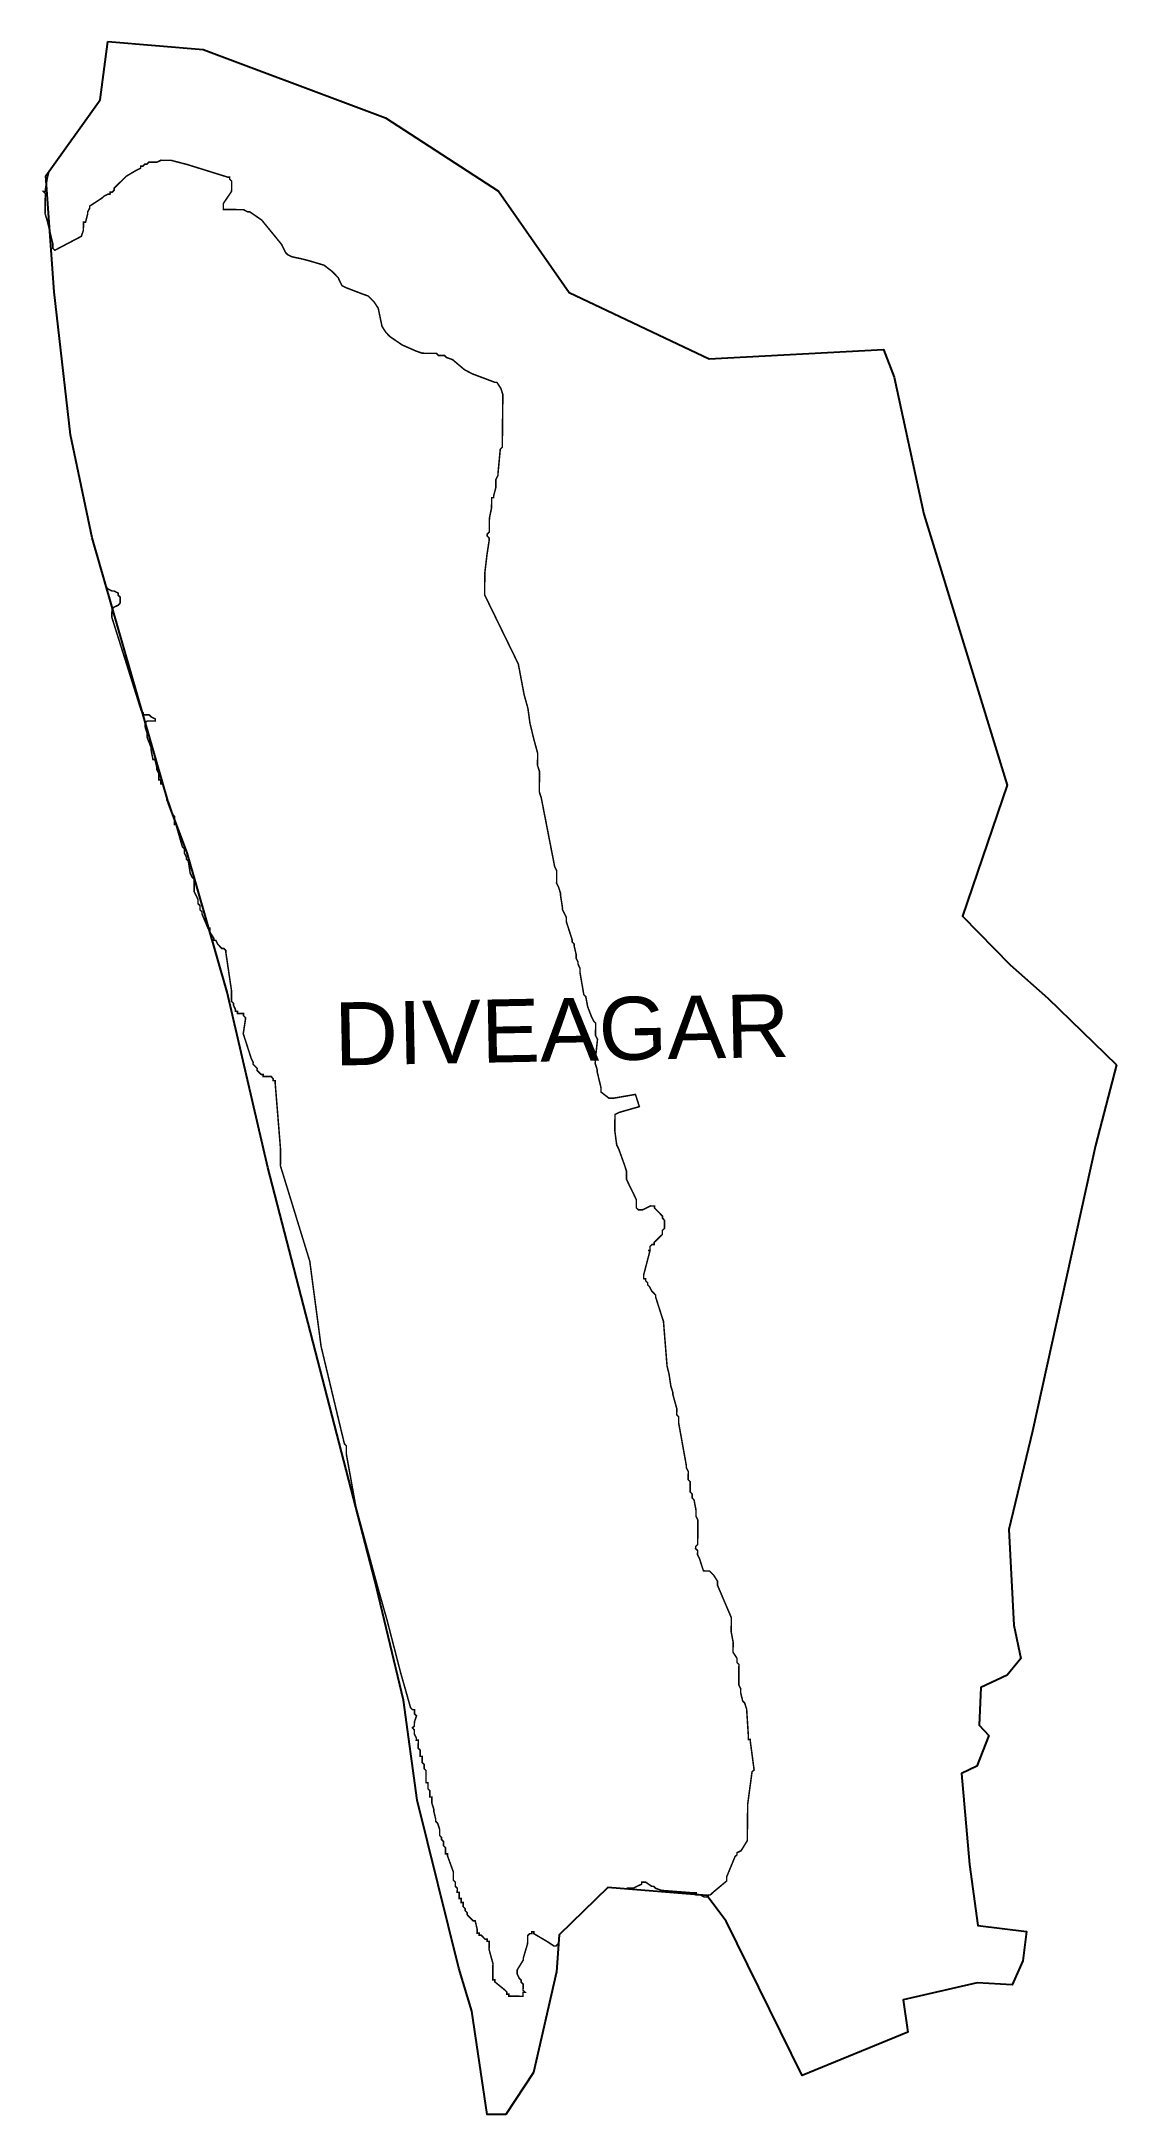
# Model space of a CAD drawing. Header units: metres. Extents: x 286350 to 288477, y 2008822 to 2012924.
import ezdxf

# ---------------------------------------------------------------- set-up
doc = ezdxf.new("R2010")
doc.units = ezdxf.units.M
for name, color, linetype in [('HAZARDS LINE', 1, 'Continuous'), ('village', 3, 'Continuous'), ('VILLAGE NAME', 250, 'Continuous')]:
    doc.layers.add(name, color=color, linetype=linetype)
doc.styles.get("Standard").update_dxf_attribs({"font": 'simplex.shx'})

msp = doc.modelspace()

# ---------------------------------------------------------------- linework, layer by layer
at = {"layer": 'HAZARDS LINE', "lineweight": 18, "const_width": 3}
for points in [[(286364.7, 2012667.3), (286361.6, 2012655.4), (286357.3, 2012631.4), (286357.3, 2012627.4), (286353.3, 2012627.5), (286357.3, 2012623.4), (286357.2, 2012619.4), (286357.2, 2012615.4), (286357.1, 2012611.4), (286357.1, 2012603.4), (286356.8, 2012583.4), (286360.7, 2012571.3), (286372.3, 2012523.1), (286372.2, 2012515.1), (286376.1, 2012511.1), (286428.5, 2012538.6), (286432.6, 2012550.5), (286432.8, 2012566.6), (286436.8, 2012566.5), (286441, 2012582.5), (286441, 2012586.5), (286445.1, 2012594.5), (286445.1, 2012598.5), (286469.3, 2012614.3), (286473.4, 2012618.2), (286481.4, 2012622.2), (286485.4, 2012622.1), (286485.5, 2012626.1), (286489.5, 2012626.1), (286493.5, 2012630), (286493.6, 2012634.1), (286501.6, 2012642), (286517.8, 2012657.8), (286538, 2012669.7), (286546, 2012673.6), (286546.1, 2012677.6), (286550.1, 2012677.5), (286554.1, 2012681.5), (286558.1, 2012681.5), (286562.2, 2012685.4), (286574.2, 2012685.3), (286578.2, 2012685.3), (286586.2, 2012689.2), (286594.3, 2012689.1), (286598.3, 2012689.1), (286606.3, 2012689), (286638.2, 2012680.7), (286718.1, 2012655.8), (286722.1, 2012655.8), (286722.1, 2012651.8), (286726, 2012647.7), (286726, 2012643.7), (286725.9, 2012635.7), (286725.8, 2012627.7), (286709.6, 2012603.8), (286709.5, 2012599.8), (286709.5, 2012595.8), (286709.4, 2012591.8), (286717.4, 2012591.7), (286733.5, 2012591.6), (286749.5, 2012591.4), (286757.4, 2012587.3), (286761.5, 2012587.3), (286773.4, 2012579.1), (286785.3, 2012571), (286824.9, 2012522.5), (286832.7, 2012506.4), (286836.7, 2012502.4), (286844.7, 2012498.3), (286864.7, 2012494.1), (286880.6, 2012489.9), (286908.6, 2012481.6), (286924.5, 2012469.4), (286936.4, 2012457.3), (286940.3, 2012449.2), (286944.2, 2012441.2), (286952.2, 2012437.1), (286984.1, 2012424.8), (286996.1, 2012420.6), (287008, 2012408.5), (287015.9, 2012396.4), (287023.5, 2012360.3), (287031.4, 2012348.2), (287039.3, 2012340.1), (287063.2, 2012323.8), (287091.1, 2012311.5), (287103.1, 2012307.4), (287107.1, 2012307.3), (287115.1, 2012307.2), (287123.1, 2012307.2), (287131.1, 2012307.1), (287135.1, 2012303), (287147.1, 2012302.9), (287151.1, 2012298.9), (287163, 2012294.7), (287186.9, 2012274.5), (287202.8, 2012266.3), (287246.7, 2012249.8), (287250.7, 2012249.8), (287258.6, 2012237.7), (287262.5, 2012225.6), (287262.2, 2012197.6), (287261.4, 2012121.5), (287257.4, 2012117.5), (287252.9, 2012069.5), (287252.8, 2012065.5), (287248.8, 2012057.5), (287248.6, 2012041.5), (287244.4, 2012025.5), (287244.4, 2012021.5), (287240.4, 2012021.5), (287240.2, 2012005.5), (287240.2, 2012001.5), (287236, 2011981.5), (287235.9, 2011977.5), (287235.8, 2011961.5), (287235.7, 2011957.5), (287235.7, 2011953.5), (287231.6, 2011949.5), (287231.6, 2011945.5), (287235.6, 2011941.4), (287235.5, 2011937.4), (287231.2, 2011909.4), (287226.9, 2011873.4), (287226.8, 2011865.4), (287226.7, 2011857.4), (287226.5, 2011833.4), (287226.4, 2011829.4), (287293.1, 2011692.5), (287296.9, 2011672.4), (287304.5, 2011632.3), (287312.2, 2011604.1), (287316, 2011576.1), (287323.7, 2011543.9), (287331.4, 2011515.8), (287331.1, 2011491.8), (287335, 2011479.7), (287335, 2011475.7), (287334.9, 2011463.7), (287334.6, 2011439.7), (287338.5, 2011427.6), (287365.1, 2011291.1), (287369.1, 2011283.1), (287368.9, 2011271.1), (287368.9, 2011263), (287368.8, 2011259), (287372.7, 2011251), (287376.6, 2011238.9), (287376.6, 2011234.9), (287380.4, 2011210.8), (287380.3, 2011206.8), (287388.2, 2011190.7), (287388.1, 2011182.7), (287399.7, 2011146.5), (287399.7, 2011142.5), (287403.6, 2011138.5), (287403.6, 2011134.5), (287407.4, 2011118.4), (287407.4, 2011110.4), (287411.3, 2011102.4), (287411.3, 2011098.4), (287415.2, 2011090.3), (287415.1, 2011086.3), (287415.1, 2011082.3), (287422.7, 2011038.1), (287426.6, 2011034.1), (287430.4, 2011014), (287438.2, 2010993.9), (287442.2, 2010985.9), (287446.1, 2010981.8), (287445.9, 2010957.8), (287449.8, 2010949.7), (287445.4, 2010909.7), (287445.3, 2010901.7), (287449.2, 2010889.6), (287449.1, 2010885.6), (287456.8, 2010853.5), (287456.7, 2010845.5), (287472.6, 2010833.3), (287476.7, 2010833.3), (287480.7, 2010833.2), (287524.8, 2010840.8), (287532.6, 2010816.7), (287492.4, 2010805.1), (287484.3, 2010801.1), (287484.3, 2010797.1), (287484, 2010769.1), (287487.7, 2010741), (287491.7, 2010733), (287503.3, 2010700.8), (287507.2, 2010688.7), (287507.1, 2010680.7), (287507.1, 2010676.7), (287507.1, 2010672.7), (287526.7, 2010632.5), (287526.6, 2010620.4), (287526.5, 2010616.4), (287530.5, 2010612.4), (287534.5, 2010612.3), (287538.5, 2010612.3), (287546.5, 2010616.2), (287554.6, 2010620.2), (287558.6, 2010620.1), (287562.6, 2010620.1), (287562.6, 2010616.1), (287566.5, 2010612), (287570.5, 2010608), (287574.5, 2010603.9), (287578.4, 2010599.9), (287578.4, 2010595.9), (287582.3, 2010591.8), (287582.3, 2010587.8), (287582.3, 2010583.8), (287582.2, 2010579.8), (287582.2, 2010575.8), (287578.1, 2010571.8), (287578.1, 2010567.8), (287578.1, 2010563.8), (287574, 2010559.9), (287570, 2010555.9), (287561.9, 2010548), (287561.8, 2010544), (287557.8, 2010544), (287553.8, 2010540), (287553.7, 2010536), (287553.7, 2010532), (287549.7, 2010532.1), (287553.7, 2010532), (287541.2, 2010484.1), (287541.2, 2010480.1), (287541.1, 2010476.1), (287545.1, 2010476), (287545.1, 2010472), (287549, 2010468), (287549, 2010464), (287553, 2010459.9), (287556.9, 2010451.9), (287564.8, 2010443.8), (287564.8, 2010439.8), (287580.3, 2010391.5), (287587.4, 2010303.3), (287591.3, 2010287.3), (287595, 2010263.2), (287598.9, 2010251.1), (287598.9, 2010247.1), (287606.6, 2010219), (287606.5, 2010207), (287610.4, 2010202.9), (287610.4, 2010194.9), (287610.3, 2010190.9), (287625.5, 2010106.6), (287625.4, 2010102.6), (287629.4, 2010094.6), (287629.2, 2010082.6), (287629.2, 2010078.6), (287633.2, 2010074.5), (287633.1, 2010066.5), (287633, 2010062.5), (287633, 2010058.5), (287633, 2010054.5), (287636.9, 2010050.4), (287636.9, 2010046.4), (287636.9, 2010042.4), (287640.8, 2010038.4), (287644.6, 2010018.3), (287644.5, 2010006.3), (287648.4, 2009998.2), (287648.4, 2009994.2), (287648.3, 2009986.2), (287648.2, 2009978.2), (287648.2, 2009974.2), (287648.1, 2009970.2), (287648.1, 2009966.2), (287648.1, 2009962.2), (287648, 2009958.2), (287648, 2009954.2), (287647.9, 2009950.2), (287643.9, 2009946.2), (287643.8, 2009942.2), (287647.8, 2009938.1), (287647.8, 2009934.1), (287647.7, 2009930.1), (287651.6, 2009922.1), (287655.5, 2009910), (287659.4, 2009898), (287667.4, 2009897.9), (287671.4, 2009897.8), (287679.4, 2009889.8), (287687.2, 2009877.7), (287687.2, 2009873.6), (287687.2, 2009869.6), (287714.6, 2009805.3), (287714.3, 2009781.2), (287714.3, 2009777.2), (287718.1, 2009757.2), (287717.9, 2009737.1), (287725.8, 2009725), (287725.7, 2009717), (287729.6, 2009713), (287729.3, 2009680.9), (287729.3, 2009676.9), (287729.2, 2009672.9), (287733.2, 2009664.9), (287733.1, 2009660.9), (287733.1, 2009656.8), (287736.9, 2009640.8), (287740.9, 2009636.7), (287744.8, 2009624.7), (287748.2, 2009572.6), (287748.2, 2009564.5), (287752.2, 2009564.5), (287752.1, 2009560.5), (287759.6, 2009504.3), (287755.5, 2009500.4), (287746.9, 2009436.4), (287746.8, 2009432.4), (287746.8, 2009428.4), (287746.6, 2009408.3), (287746.5, 2009404.3), (287746.5, 2009400.3), (287746.4, 2009392.3), (287746.4, 2009388.3), (287746.3, 2009384.3), (287746.2, 2009372.3), (287746.2, 2009368.3), (287746.1, 2009364.3), (287733.9, 2009344.4), (287725.8, 2009340.4), (287725.8, 2009336.4), (287721.8, 2009332.5), (287705.3, 2009292.6), (287705.3, 2009288.6), (287705.3, 2009284.5), (287677, 2009260.8), (287672.9, 2009256.8), (287668.9, 2009256.9), (287668.9, 2009252.9), (287664.9, 2009252.9), (287660.9, 2009252.9), (287652.9, 2009257), (287648.9, 2009257.1), (287644.9, 2009257.1), (287644.9, 2009261.1), (287640.9, 2009261.2), (287636.9, 2009261.2), (287576.9, 2009265.8), (287564.9, 2009269.9), (287560.9, 2009274), (287556.9, 2009274), (287545, 2009282.2), (287541, 2009282.2), (287537, 2009282.3), (287537, 2009278.2), (287520.9, 2009270.4), (287512.8, 2009270.5), (287508.8, 2009270.5), (287508.8, 2009268.6)], [(287372.7, 2009160.9), (287367.5, 2009155.8), (287363.5, 2009155.8), (287351.5, 2009163.9), (287323.7, 2009180.3), (287323.7, 2009184.3), (287319.7, 2009184.3), (287319.7, 2009180.3), (287315.7, 2009180.3), (287311.6, 2009176.4), (287311.6, 2009172.4), (287311.5, 2009164.4), (287311.4, 2009160.4), (287303.1, 2009132.4), (287303.1, 2009128.4), (287290.9, 2009108.5), (287290.8, 2009100.5), (287294.7, 2009092.4), (287298.7, 2009088.4), (287298.7, 2009084.4), (287302.6, 2009080.3), (287302.5, 2009068.3), (287306.5, 2009064.3), (287302.5, 2009064.3), (287302.4, 2009060.3), (287302.4, 2009056.3), (287298.4, 2009056.3), (287294.4, 2009056.4), (287290.4, 2009056.4), (287286.4, 2009056.4), (287282.3, 2009056.5), (287278.3, 2009056.5), (287274.3, 2009056.6), (287274.4, 2009060.6), (287270.4, 2009060.6), (287270.4, 2009064.6), (287266.5, 2009068.7), (287246.6, 2009084.9), (287246.6, 2009088.9), (287242.6, 2009088.9), (287242.7, 2009092.9), (287242.7, 2009096.9), (287242.7, 2009101), (287242.9, 2009121), (287235.2, 2009149.1), (287235.3, 2009153.1), (287235.3, 2009157.1), (287235.3, 2009161.1), (287235.4, 2009165.1), (287231.4, 2009165.2), (287231.4, 2009169.2), (287227.4, 2009169.2), (287223.5, 2009173.3), (287219.5, 2009177.3), (287215.5, 2009177.4), (287215.5, 2009181.4), (287211.5, 2009181.4), (287211.6, 2009185.4), (287211.6, 2009189.4), (287207.8, 2009205.5), (287203.8, 2009205.5), (287199.8, 2009209.6), (287195.8, 2009213.6), (287191.9, 2009217.7), (287191.9, 2009221.7), (287187.9, 2009225.7), (287188, 2009229.7), (287184, 2009233.8), (287184.1, 2009237.8), (287184.1, 2009241.8), (287180.1, 2009241.8), (287180.1, 2009245.8), (287180.2, 2009249.8), (287176.2, 2009249.9), (287176.2, 2009253.9), (287176.2, 2009257.9), (287176.3, 2009261.9), (287172.3, 2009261.9), (287172.3, 2009265.9), (287172.4, 2009269.9), (287168.4, 2009274), (287168.4, 2009278), (287168.5, 2009282), (287164.5, 2009286), (287164.6, 2009290), (287164.6, 2009298.1), (287164.7, 2009302.1), (287153, 2009334.2), (287153, 2009338.2), (287149, 2009338.3), (287149.1, 2009342.3), (287149.1, 2009346.3), (287149.1, 2009350.3), (287145.2, 2009354.3), (287145.2, 2009358.3), (287145.3, 2009362.4), (287141.3, 2009366.4), (287141.3, 2009370.4), (287137.4, 2009374.5), (287137.4, 2009378.5), (287137.5, 2009382.5), (287137.5, 2009386.5), (287133.6, 2009398.5), (287129.6, 2009402.6), (287129.7, 2009406.6), (287125.8, 2009422.6), (287125.9, 2009426.6), (287122, 2009438.7), (287122, 2009442.7), (287122.1, 2009446.7), (287122.1, 2009450.7), (287118.1, 2009450.8), (287118.2, 2009454.8), (287118.2, 2009458.8), (287118.2, 2009462.8), (287114.3, 2009466.8), (287114.3, 2009470.8), (287114.4, 2009474.8), (287114.4, 2009478.8), (287110.4, 2009478.9), (287110.4, 2009482.9), (287110.5, 2009486.9), (287110.5, 2009490.9), (287110.6, 2009494.9), (287110.6, 2009498.9), (287110.6, 2009502.9), (287106.7, 2009507), (287106.7, 2009511), (287106.8, 2009515), (287102.8, 2009519), (287102.8, 2009523), (287102.9, 2009527), (287102.9, 2009531), (287098.9, 2009531.1), (287098.9, 2009535.1), (287099, 2009539.1), (287099, 2009543.1), (287095.1, 2009547.1), (287095.1, 2009551.2), (287095.1, 2009555.2), (287095.2, 2009559.2), (287095.2, 2009563.2), (287091.2, 2009563.2), (287091.3, 2009567.2), (287087.3, 2009575.3), (287087.4, 2009583.3), (287083.5, 2009587.3), (287087.5, 2009591.3), (287087.5, 2009595.3), (287087.6, 2009599.3), (287091.7, 2009611.3), (287087.7, 2009615.3), (287087.8, 2009623.3), (287083.8, 2009623.4), (287079.9, 2009627.4), (287060.5, 2009695.7), (287033.5, 2009800.2), (287014.2, 2009868.5), (286971.7, 2010025.1), (286952.8, 2010129.5), (286952.8, 2010133.5), (286952.9, 2010137.5), (286952.9, 2010141.5), (286952.9, 2010145.5), (286949, 2010149.6), (286937.4, 2010197.8), (286902.9, 2010342.3), (286880.5, 2010510.8), (286822.4, 2010699.7), (286822.7, 2010731.8), (286812, 2010864.1), (286812.1, 2010868.1), (286808.1, 2010868.1), (286808.1, 2010872.1), (286804.1, 2010876.2), (286800.1, 2010876.2), (286796.1, 2010876.2), (286792.1, 2010876.3), (286788.1, 2010876.3), (286788.2, 2010880.3), (286784.2, 2010880.4), (286780.2, 2010884.4), (286776.2, 2010888.5), (286776.3, 2010892.5), (286768.3, 2010900.6), (286768.4, 2010904.6), (286764.5, 2010912.6), (286748.9, 2010960.9), (286753.2, 2010988.9), (286753.3, 2010992.9), (286749.3, 2010996.9), (286749.3, 2011000.9), (286745.3, 2011001), (286737.3, 2011001), (286737.4, 2011005), (286733.4, 2011005.1), (286733.4, 2011009.1), (286729.5, 2011017.1), (286729.5, 2011021.2), (286725.6, 2011025.2), (286725.6, 2011029.2), (286725.6, 2011033.2), (286725.8, 2011045.2), (286714.5, 2011121.5), (286714.6, 2011125.5), (286710.6, 2011129.5), (286706.6, 2011129.6), (286702.6, 2011133.6), (286698.7, 2011137.6), (286694.7, 2011145.7), (286690.7, 2011145.7), (286690.8, 2011149.7), (286682.9, 2011161.8), (286682.9, 2011165.8), (286683, 2011169.9), (286679, 2011169.9), (286667.2, 2011198.1), (286667.3, 2011202.1), (286663.3, 2011206.1), (286663.4, 2011214.1), (286659.4, 2011218.2), (286659.5, 2011226.2), (286651.7, 2011242.3), (286651.7, 2011246.3), (286651.7, 2011250.3), (286651.8, 2011254.3), (286651.9, 2011262.3), (286651.9, 2011266.3), (286647.9, 2011270.4), (286644, 2011278.4), (286640.2, 2011302.5), (286636.3, 2011306.5), (286636.3, 2011310.5), (286632.4, 2011318.6), (286632.5, 2011326.6), (286628.5, 2011330.7), (286616.9, 2011370.8), (286616.9, 2011374.8), (286612.9, 2011374.9), (286613, 2011378.9), (286613, 2011382.9), (286613.1, 2011390.9), (286609.1, 2011395), (286605.3, 2011407), (286601.4, 2011419.1), (286597.4, 2011423.1), (286597.5, 2011431.1), (286589.7, 2011455.2), (286585.7, 2011455.3), (286585.8, 2011459.3), (286585.8, 2011463.3), (286581.8, 2011463.3), (286581.9, 2011471.3), (286581.9, 2011475.4), (286578, 2011483.4), (286578, 2011487.4), (286574.2, 2011503.5), (286570.2, 2011503.5), (286566.4, 2011523.6), (286566.4, 2011527.6), (286558.6, 2011547.7), (286558.7, 2011551.7), (286558.7, 2011555.7), (286554.8, 2011567.8), (286554.9, 2011571.8), (286554.9, 2011575.8), (286558.9, 2011579.8), (286563, 2011579.7), (286571, 2011579.6), (286575, 2011579.6), (286575, 2011583.6), (286567, 2011587.7), (286563.1, 2011591.7), (286559.1, 2011591.8), (286555.1, 2011591.8), (286551.1, 2011591.8), (286551.1, 2011595.9), (286547.1, 2011599.9), (286488.9, 2011784.8), (286489, 2011788.8), (286489, 2011792.8), (286489.1, 2011796.8), (286489.1, 2011800.8), (286493.1, 2011804.8), (286501.2, 2011808.7), (286505.2, 2011812.7), (286505.3, 2011816.7), (286505.4, 2011824.7), (286501.4, 2011828.7), (286501.4, 2011832.7), (286493.5, 2011836.8), (286489.5, 2011836.9), (286481.5, 2011840.9), (286477.6, 2011844.9)]]:
    msp.add_lwpolyline(points, dxfattribs=at)
at = {"layer": 'village', "flags": 128}
msp.add_lwpolyline([(286465.8, 2012808.8), (286480.8, 2012924.2)], dxfattribs=at)
at = {"layer": 'village', "color": 3, "true_color": 0x00ff00}
for points in [[(286480.8, 2012924.2, 0), (286669.4, 2012908.4, 0), (286982.7, 2012790.8, 0), (287030.1, 2012773, 0), (287253.9, 2012628, 0), (287394, 2012427.6, 0), (287670.6, 2012296.6, 0), (288015.8, 2012314.7, 0), (288036.9, 2012259.8, 0), (288095.6, 2011989, 0), (288260.4, 2011452.9, 0), (288171.7, 2011193.6, 0), (288266.3, 2011097.5, 0), (288340.7, 2011031.3, 0), (288476.6, 2010899.3, 0)], [(288476.6, 2010899.3, 0), (288434.9, 2010740, 0), (288310.5, 2010174.5, 0), (288263.6, 2009980.1, 0), (288273.3, 2009790.7, 0), (288287.2, 2009724.4, 0), (288260.1, 2009691.6, 0), (288208, 2009667, 0), (288205.1, 2009593.1, 0), (288223.8, 2009572.3, 0), (288200, 2009511.9, 0), (288169.7, 2009497.2, 0), (288185.6, 2009317.1, 0), (288202.4, 2009196.7, 0), (288298.5, 2009184.7, 0), (288291.5, 2009126.7, 0), (288270, 2009079.3, 0), (288200.7, 2009083, 0), (288054.8, 2009049.6, 0), (288063.7, 2008985.2, 0), (287854.5, 2008899.6, 0), (287704.5, 2009205, 0), (287666.3, 2009255.7, 0), (287470, 2009271.8, 0), (287374, 2009178.2, 0), (287368.6, 2009104.5, 0), (287322.9, 2008905.4, 0), (287268.1, 2008822.4, 0), (287231.2, 2008822.7, 0), (287201.3, 2009027, 0), (287175.7, 2009112.2, 0), (287093.1, 2009444.7, 0), (287065.8, 2009642.4, 0), (287009.1, 2009878.9, 0), (286797.7, 2010696.2, 0), (286716.8, 2011043.2, 0), (286638, 2011319.1, 0), (286601.4, 2011414.8, 0), (286449.7, 2011941.9, 0), (286407.1, 2012146.1, 0), (286374.9, 2012428.9, 0), (286358.3, 2012658.4, 0), (286465.8, 2012808.8, 0)]]:
    msp.add_polyline3d(points, dxfattribs=at)

# ---------------------------------------------------------------- texts
at = {"layer": 'VILLAGE NAME', "insert": (286927.8, 2011022.6), "char_height": 124.759, "attachment_point": 1, "rotation": 1.1028}
msp.add_mtext_dynamic_manual_height_columns('{\\fArial|b0|i0|c0|p34;DIVEAGAR}', width=833.951, gutter_width=623.8, heights=[0], dxfattribs=at)

doc.saveas('drawing.dxf')
